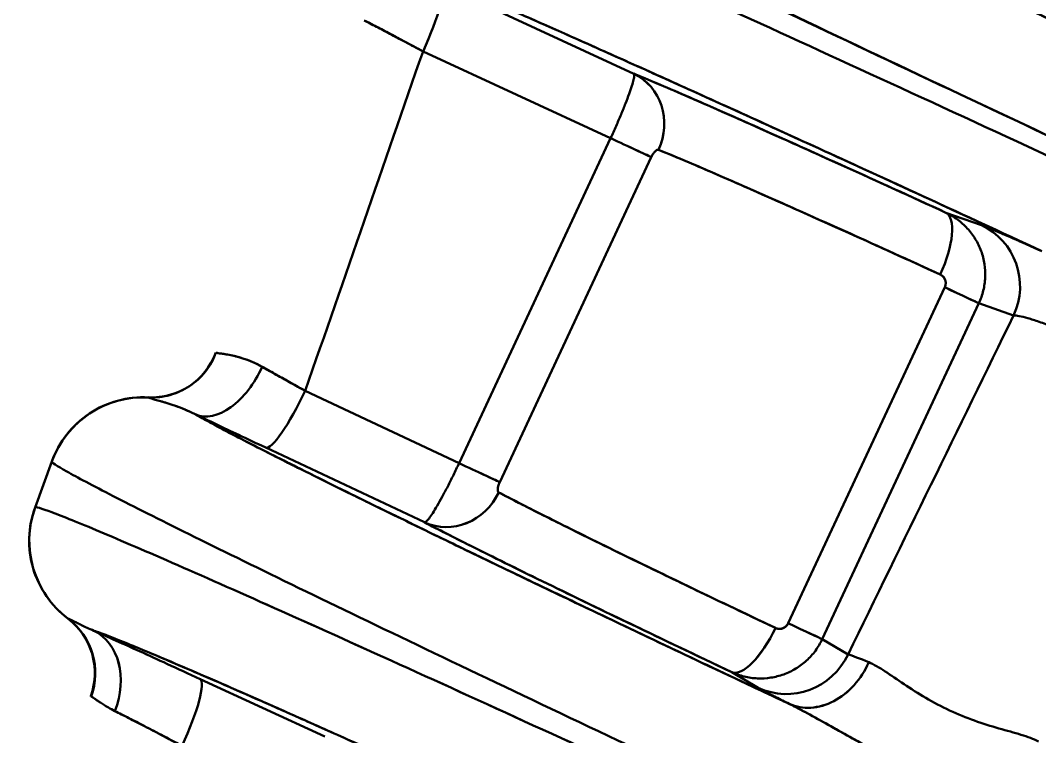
# Model space of a CAD drawing. Header units: millimetres. Extents: x -142 to 142, y -208 to 161.
# Drawn here: x -108.9 to -98.45, y -142.4 to -135.05 of the extents above; entities that cross this region are included whole.
import ezdxf

# ---------------------------------------------------------------- set-up
doc = ezdxf.new("R2010")
doc.units = ezdxf.units.MM
doc.layers.add('1', color=7, linetype='Continuous', true_color=0xffffff)

msp = doc.modelspace()

# ---------------------------------------------------------------- linework, layer by layer
at = {"layer": '1', "color": 251, "linetype": 'Continuous', "lineweight": 50}
for p, q in [((-104.59, -134.686, 1.795), (-102.615, -135.6, 2.179)), ((-104.59, -134.686, -1.795), (-102.615, -135.6, -2.179)), ((-104.776, -135.372, -1.118), (-102.852, -136.261, -1.492)), ((-104.776, -135.372, 1.118), (-102.852, -136.261, 1.492)), ((-102.852, -136.261, -1.492), (-104.406, -139.593, -1.492)), ((-104.406, -139.593, 1.492), (-102.852, -136.261, 1.492)), ((-103.989, -139.787, 1.878), (-102.436, -136.456, 1.878)), ((-102.436, -136.456, -1.878), (-103.989, -139.787, -1.878)), ((-99.414, -137.025, -5.682), (-99.049, -137.153, -7.869)), ((-99.049, -137.153, 7.869), (-99.414, -137.025, 5.682)), ((-99.426, -137.79, 5.17), (-101.032, -141.235, 5.17)), ((-101.032, -141.235, -5.17), (-99.426, -137.79, -5.17)), ((-99.076, -137.954, 5.629), (-100.682, -141.398, 5.629)), ((-100.682, -141.398, -5.629), (-99.076, -137.954, -5.629)), ((-98.72, -138.079, 7.76), (-99.076, -137.954, 5.629)), ((-99.076, -137.954, -5.629), (-98.72, -138.079, -7.76)), ((-105.983, -138.851, 1.184), (-104.406, -139.593, 1.492)), ((-105.983, -138.851, -1.184), (-104.406, -139.593, -1.492)), ((-106.389, -139.434, -1.861), (-104.76, -140.2, -2.179)), ((-106.389, -139.434, 1.861), (-104.76, -140.2, 2.179)), ((-108.582, -139.576), (-108.754, -140.047)), ((-100.682, -141.398, 5.629), (-100.418, -141.555, 7.362)), ((-100.418, -141.555, -7.362), (-100.682, -141.398, -5.629)), ((-107.061, -141.807, 1.931), (-105.784, -142.397, 2.179)), ((-107.061, -141.807, -1.931), (-105.784, -142.397, -2.179)), ((-101.339, -141.898, -7.472), (-101.611, -141.736, -5.682)), ((-101.611, -141.736, 5.682), (-101.339, -141.898, 7.472))]:
    msp.add_line(p, q, dxfattribs=at)
at = {"layer": '1', "color": 251, "linetype": 'Continuous', "lineweight": 50, "extrusion": (0.893816, -0.413449, 0.173647)}
for centre in [(-166.851, 8.445, -37.487), (-174.351, 8.449, -36.728)]:
    msp.add_arc(centre, 0.7, 269.9693, 358.9846, dxfattribs=at)
at = {"layer": '1', "color": 251, "linetype": 'Continuous', "lineweight": 50, "extrusion": (0.893816, -0.413449, -0.173647)}
for centre in [(-166.851, -8.445, -37.487), (-174.351, -8.449, -36.728)]:
    msp.add_arc(centre, 0.7, 1.0154, 90.0307, dxfattribs=at)
at = {"layer": '1', "color": 251, "linetype": 'Continuous', "lineweight": 50, "extrusion": (0.332134, -0.136903, 0.933244)}
msp.add_arc((-165.072, 41.124, -13.484), 0.6, 267.5743, 357.2154, dxfattribs=at)
at = {"layer": '1', "color": 251, "linetype": 'Continuous', "lineweight": 50, "extrusion": (-0.332132, 0.136907, 0.933244)}
msp.add_arc((165.072, -41.122, 13.484), 0.6, 87.5751, 177.2162, dxfattribs=at)
at = {"layer": '1', "color": 251, "linetype": 'Continuous', "lineweight": 50, "extrusion": (0.422627, 0.906304, 2.5651e-05)}
msp.add_arc((35.732, 2.087, -166.962), 0.6, 199.9626, 260, dxfattribs=at)
at = {"layer": '1', "color": 251, "linetype": 'Continuous', "lineweight": 50, "extrusion": (-0.422618, -0.906308, -5.3707e-15)}
msp.add_arc((-35.733, -2.083, 166.962), 0.6, 19.9626, 80, dxfattribs=at)
at = {"layer": '1', "color": 251, "linetype": 'Continuous', "lineweight": 50, "extrusion": (0.848465, -0.388724, 0.359167)}
msp.add_arc((-166.581, 17.277, -29.044), 0.6, 269.8617, 358.9284, dxfattribs=at)
at = {"layer": '1', "color": 251, "linetype": 'Continuous', "lineweight": 50, "extrusion": (-0.848463, 0.388728, 0.359167)}
msp.add_arc((166.581, -17.277, 29.043), 0.6, 89.8618, 178.9285, dxfattribs=at)
at = {"layer": '1', "color": 251, "linetype": 'Continuous', "lineweight": 50, "extrusion": (0.164619, -0.057799, -0.984662)}
msp.add_arc((-162.918, -48.726, -0.63), 0.7, 5.7409, 95.5674, dxfattribs=at)
at = {"layer": '1', "color": 251, "linetype": 'Continuous', "lineweight": 50, "extrusion": (-0.164619, 0.057799, -0.984662)}
msp.add_arc((162.918, 48.726, 0.63), 0.7, 185.7409, 275.5674, dxfattribs=at)
at = {"layer": '1', "color": 251, "linetype": 'Continuous', "lineweight": 50, "extrusion": (-0.422618, -0.906308, -1.66395e-14)}
msp.add_arc((-32.083, 5.733, 166.9), 0.6, 289.9626, 350, dxfattribs=at)
at = {"layer": '1', "color": 251, "linetype": 'Continuous', "lineweight": 50, "extrusion": (0.422601, 0.906316, 6.83168e-06)}
msp.add_arc((32.086, -5.732, -166.899), 0.6, 109.9626, 170, dxfattribs=at)
at = {"layer": '1', "color": 251, "linetype": 'Continuous', "lineweight": 50, "extrusion": (0.00965, -0.017258, 0.999804)}
msp.add_arc((-161.336, -68.133, 1.376), 0.7, 237.8865, 310.7816, dxfattribs=at)
at = {"layer": '1', "color": 251, "linetype": 'Continuous', "lineweight": 50, "extrusion": (0.009651, -0.017258, -0.999804)}
msp.add_arc((-161.338, 68.127, 1.376), 0.7, 49.2206, 122.1157, dxfattribs=at)
at = {"layer": '1', "color": 251, "linetype": 'Continuous', "lineweight": 50, "extrusion": (0.729753, -0.351583, 0.586388)}
msp.add_arc((-171.097, 22.431, -28.363), 0.7, 181.2345, 272.9302, dxfattribs=at)
at = {"layer": '1', "color": 251, "linetype": 'Continuous', "lineweight": 50, "extrusion": (0.729753, -0.351583, -0.586387)}
msp.add_arc((-171.097, -22.431, -28.363), 0.7, 87.0699, 178.7656, dxfattribs=at)
at = {"layer": '1', "color": 251, "linetype": 'Continuous', "lineweight": 50, "extrusion": (0.891254, -0.418943, 0.173647)}
msp.add_arc((-170.747, 8.265, -36.082), 0.7, 181.0154, 270.0306, dxfattribs=at)
at = {"layer": '1', "color": 251, "linetype": 'Continuous', "lineweight": 50, "extrusion": (0.891254, -0.418943, -0.173647)}
msp.add_arc((-170.747, -8.265, -36.082), 0.7, 89.9694, 178.9846, dxfattribs=at)
at = {"layer": '1', "color": 251, "linetype": 'Continuous', "lineweight": 50, "extrusion": (-0.005992, -0.016463, -0.999847)}
msp.add_arc((-53.296, 168.27, 2.948), 1, 180, 252.9083, dxfattribs=at)
at = {"layer": '1', "color": 251, "linetype": 'Continuous', "lineweight": 50, "extrusion": (0.005992, 0.016463, -0.999847)}
msp.add_arc((53.296, -168.27, -2.948), 1, 360, 72.9083, dxfattribs=at)
at = {"layer": '1', "color": 251, "linetype": 'Continuous', "lineweight": 50, "extrusion": (0.422618, 0.906308, -5.3707e-15)}
msp.add_arc((35.733, 2.083, -170.638), 0.6, 199.9626, 260, dxfattribs=at)
at = {"layer": '1', "color": 251, "linetype": 'Continuous', "lineweight": 50, "extrusion": (-0.42261, -0.906312, -2.5651e-05)}
msp.add_arc((-35.735, -2.078, 170.638), 0.6, 19.9626, 80, dxfattribs=at)
at = {"layer": '1', "color": 251, "linetype": 'Continuous', "lineweight": 50, "extrusion": (-0.318367, 0.166425, -0.933244)}
msp.add_arc((172.181, 26.84, 7.986), 0.6, 267.5751, 357.2162, dxfattribs=at)
at = {"layer": '1', "color": 251, "linetype": 'Continuous', "lineweight": 50, "extrusion": (0.318365, -0.16643, -0.933244)}
msp.add_arc((-172.181, -26.838, -7.985), 0.6, 87.5743, 177.2154, dxfattribs=at)
at = {"layer": '1', "color": 251, "linetype": 'Continuous', "lineweight": 50, "extrusion": (0.005992, 0.016463, 0.999847)}
msp.add_arc((53.296, 168.771, -2.957), 1, 360, 72.908, dxfattribs=at)
at = {"layer": '1', "color": 251, "linetype": 'Continuous', "lineweight": 50, "extrusion": (-0.005992, -0.016463, 0.999847)}
msp.add_arc((-53.296, -168.771, 2.957), 1, 180, 252.908, dxfattribs=at)
at = {"layer": '1', "color": 251, "linetype": 'Continuous', "lineweight": 50, "extrusion": (0.01805, 0.007346, -0.99981)}
msp.add_arc((-90.265, -154.211, -2.977), 0.7, 59.243, 132.1385, dxfattribs=at)
at = {"layer": '1', "color": 251, "linetype": 'Continuous', "lineweight": 50, "extrusion": (0.01805, 0.007345, 0.99981)}
msp.add_arc((-90.266, 154.21, -2.977), 0.7, 227.8622, 300.7576, dxfattribs=at)
at = {"layer": '1', "color": 251, "linetype": 'Continuous', "lineweight": 50, "extrusion": (-0.843164, 0.400091, -0.359167)}
msp.add_arc((171.012, 16.463, 26.927), 0.6, 269.8618, 358.9285, dxfattribs=at)
at = {"layer": '1', "color": 251, "linetype": 'Continuous', "lineweight": 50, "extrusion": (0.843162, -0.400095, -0.359167)}
msp.add_arc((-171.012, -16.462, -26.926), 0.6, 89.8617, 178.9284, dxfattribs=at)
at = {"layer": '1', "color": 251, "linetype": 'Continuous', "lineweight": 50, "extrusion": (-0.422635, -0.9063, -6.83168e-06)}
msp.add_arc((-32.079, 5.735, 170.701), 0.6, 289.9626, 350, dxfattribs=at)
at = {"layer": '1', "color": 251, "linetype": 'Continuous', "lineweight": 50, "extrusion": (0.422618, 0.906308, -1.66395e-14)}
msp.add_arc((32.083, -5.733, -170.7), 0.6, 109.9626, 170, dxfattribs=at)
at = {"layer": '1', "color": 251, "linetype": 'Continuous', "lineweight": 50, "extrusion": (0.576567, -0.253901, -0.776598)}
msp.add_arc((-173.614, -33.431, -25.523), 0.7, 1.5874, 87.3066, dxfattribs=at)
at = {"layer": '1', "color": 251, "linetype": 'Continuous', "lineweight": 50, "extrusion": (0.576568, -0.253901, 0.776597)}
msp.add_arc((-173.614, 33.431, -25.523), 0.7, 272.6934, 358.4126, dxfattribs=at)
at = {"layer": '1', "color": 251, "linetype": 'Continuous', "lineweight": 50, "extrusion": (-0.150092, 0.088953, 0.984662)}
msp.add_arc((173.04, -15.979, -4.769), 0.7, 5.7409, 95.5673, dxfattribs=at)
at = {"layer": '1', "color": 251, "linetype": 'Continuous', "lineweight": 50, "extrusion": (0.150092, -0.088953, 0.984662)}
msp.add_arc((-173.04, 15.979, 4.769), 0.7, 185.7409, 275.5673, dxfattribs=at)
at = {"layer": '1', "color": 251, "linetype": 'Continuous', "lineweight": 50, "extrusion": (-0.539805, 0.26709, 0.798295)}
msp.add_arc((171.428, -27.002, 9.969), 0.7, 1.6605, 93.6542, dxfattribs=at)
at = {"layer": '1', "color": 251, "linetype": 'Continuous', "lineweight": 50, "extrusion": (0.539816, -0.267104, 0.798282)}
msp.add_arc((-171.429, 27, -9.968), 0.7, 181.6606, 273.6548, dxfattribs=at)
at = {"layer": '1', "color": 251, "linetype": 'Continuous', "lineweight": 50, "extrusion": (-0.422554, -0.90617, 0.017452)}
for points in [[(-104.553, -132.007, -1.437), (-104.518, -132.028, -1.689), (-104.43, -132.079, -2.185), (-104.244, -132.18, -2.909), (-104.005, -132.305, -3.611), (-103.713, -132.454, -4.291), (-103.371, -132.626, -4.94), (-102.985, -132.817, -5.549), (-102.555, -133.029, -6.122), (-102.066, -133.267, -6.672), (-101.49, -133.547, -7.217), (-100.791, -133.883, -7.756), (-99.944, -134.288, -8.266), (-98.932, -134.768, -8.702), (-98.178, -135.124, -8.901), (-97.777, -135.312, -8.972)], [(-105.589, -134.232, 1.16), (-105.557, -134.242, 1.426), (-105.472, -134.272, 1.949), (-105.284, -134.345, 2.713), (-105.039, -134.445, 3.45), (-104.737, -134.572, 4.163), (-104.379, -134.726, 4.846), (-103.973, -134.903, 5.488), (-103.521, -135.102, 6.087), (-103.006, -135.331, 6.661), (-102.396, -135.604, 7.228), (-101.652, -135.941, 7.789), (-100.745, -136.354, 8.316), (-99.658, -136.852, 8.754), (-98.856, -137.222, 8.939), (-98.432, -137.419, 8.998)], [(-107.106, -139.094, -1.526), (-107.067, -139.117, -1.772), (-106.969, -139.172, -2.256), (-106.769, -139.278, -2.953), (-106.517, -139.409, -3.624), (-106.211, -139.564, -4.271), (-105.858, -139.74, -4.882), (-105.462, -139.936, -5.452), (-105.014, -140.155, -5.993), (-104.49, -140.41, -6.523), (-103.852, -140.717, -7.05), (-103.07, -141.092, -7.558), (-102.122, -141.542, -8.003), (-101.405, -141.881, -8.215), (-101.021, -142.061, -8.292)], [(-108.15, -141.312, 1.228), (-108.113, -141.324, 1.492), (-108.019, -141.358, 2.01), (-107.816, -141.439, 2.753), (-107.556, -141.546, 3.464), (-107.238, -141.681, 4.149), (-106.865, -141.843, 4.799), (-106.444, -142.027, 5.404), (-105.97, -142.238, 5.973), (-105.412, -142.487, 6.529), (-104.728, -142.795, 7.082), (-103.881, -143.18, 7.611), (-102.852, -143.651, 8.062), (-102.079, -144.008, 8.26), (-101.666, -144.199, 8.326)]]:
    msp.add_open_spline(points, degree=3, dxfattribs=at)
at = {"layer": '1', "color": 251, "linetype": 'Continuous', "lineweight": 50, "extrusion": (-0.422554, -0.90617, -0.017452)}
for points in [[(-97.777, -135.312, 8.972), (-98.164, -135.13, 8.904), (-98.886, -134.79, 8.715), (-99.83, -134.342, 8.319), (-100.627, -133.962, 7.862), (-101.298, -133.64, 7.375), (-101.872, -133.362, 6.866), (-102.381, -133.114, 6.329), (-102.843, -132.888, 5.751), (-103.262, -132.68, 5.124), (-103.631, -132.495, 4.458), (-103.947, -132.334, 3.76), (-104.206, -132.2, 3.037), (-104.41, -132.09, 2.283), (-104.513, -132.031, 1.727), (-104.553, -132.007, 1.437)], [(-98.432, -137.419, -8.998), (-98.843, -137.228, -8.941), (-99.614, -136.872, -8.764), (-100.627, -136.407, -8.368), (-101.479, -136.019, -7.897), (-102.192, -135.696, -7.392), (-102.799, -135.424, -6.864), (-103.333, -135.185, -6.308), (-103.819, -134.97, -5.705), (-104.259, -134.778, -5.05), (-104.644, -134.612, -4.356), (-104.972, -134.473, -3.626), (-105.238, -134.363, -2.87), (-105.448, -134.281, -2.073), (-105.551, -134.244, -1.474), (-105.589, -134.232, -1.16)], [(-101.021, -142.061, 8.292), (-101.36, -141.902, 8.224), (-101.992, -141.604, 8.044), (-102.821, -141.21, 7.684), (-103.524, -140.875, 7.273), (-104.121, -140.588, 6.836), (-104.637, -140.339, 6.38), (-105.095, -140.115, 5.9), (-105.513, -139.911, 5.383), (-105.892, -139.723, 4.827), (-106.229, -139.555, 4.235), (-106.52, -139.407, 3.614), (-106.764, -139.281, 2.967), (-106.962, -139.176, 2.287), (-107.064, -139.118, 1.786), (-107.106, -139.094, 1.526)], [(-101.666, -144.199, -8.326), (-102.032, -144.03, -8.268), (-102.717, -143.714, -8.099), (-103.617, -143.301, -7.736), (-104.378, -142.954, -7.311), (-105.02, -142.664, -6.855), (-105.569, -142.417, -6.379), (-106.054, -142.2, -5.877), (-106.495, -142.005, -5.335), (-106.896, -141.829, -4.748), (-107.25, -141.676, -4.125), (-107.553, -141.548, -3.471), (-107.804, -141.444, -2.788), (-108.007, -141.363, -2.06), (-108.11, -141.325, -1.514), (-108.15, -141.312, -1.228)]]:
    msp.add_open_spline(points, degree=3, dxfattribs=at)
at = {"layer": '1', "color": 251, "linetype": 'Continuous', "lineweight": 50}
for points, knots in [([(-106.007, -132.501), (-106.011, -132.511, -0.659), (-105.9, -132.585, -1.977), (-105.219, -132.946, -4.511), (-103.545, -133.776, -7.303), (-100.52, -135.224, -9.541), (-96.942, -136.908, -10.327), (-93.353, -138.567, -9.541), (-90.3, -139.953, -7.303), (-88.587, -140.701, -4.511), (-87.874, -140.991, -1.977), (-87.745, -141.028, -0.659), (-87.74, -141.019, 0)], [0, 0, 0, 0, 0.0625, 0.125, 0.25, 0.375, 0.5, 0.625, 0.75, 0.875, 0.9375, 1, 1, 1, 1]), ([(-87.74, -141.019, 0), (-87.745, -141.028, 0.659), (-87.874, -140.991, 1.977), (-88.587, -140.702, 4.511), (-90.3, -139.953, 7.303), (-93.353, -138.567, 9.541), (-96.942, -136.908, 10.327), (-100.521, -135.225, 9.541), (-103.545, -133.776, 7.303), (-105.219, -132.946, 4.511), (-105.9, -132.585, 1.977), (-106.011, -132.511, 0.659), (-106.007, -132.501)], [0, 0, 0, 0, 0.0625, 0.125, 0.25, 0.375, 0.5, 0.625, 0.75, 0.875, 0.9375, 1, 1, 1, 1]), ([(-87.991, -141.454, 0), (-87.985, -141.445, -0.657), (-88.093, -141.372, -1.972), (-88.767, -141.014, -4.502), (-90.433, -140.188, -7.289), (-93.447, -138.745, -9.525), (-97.016, -137.066, -10.311), (-100.596, -135.411, -9.525), (-103.64, -134.029, -7.289), (-105.343, -133.285, -4.502), (-106.05, -132.998, -1.972), (-106.175, -132.963, -0.657), (-106.179, -132.972)], [0, 0, 0, 0, 0.0625, 0.125, 0.25, 0.375, 0.5, 0.625, 0.75, 0.875, 0.9375, 1, 1, 1, 1]), ([(-106.179, -132.972), (-106.175, -132.963, 0.657), (-106.05, -132.998, 1.972), (-105.343, -133.285, 4.502), (-103.64, -134.029, 7.289), (-100.596, -135.411, 9.525), (-97.016, -137.066, 10.311), (-93.447, -138.744, 9.525), (-90.433, -140.188, 7.289), (-88.767, -141.014, 4.502), (-88.093, -141.372, 1.972), (-87.985, -141.445, 0.657), (-87.991, -141.454, 0)], [0, 0, 0, 0, 0.0625, 0.125, 0.25, 0.375, 0.5, 0.625, 0.75, 0.875, 0.9375, 1, 1, 1, 1]), ([(-105.38, -135.053, 0.725), (-105.342, -135.073, 0.777), (-105.258, -135.116, 0.87), (-105.116, -135.19, 0.983), (-104.956, -135.275, 1.069), (-104.839, -135.338, 1.105), (-104.776, -135.372, 1.118)], [0, 0, 0, 0, 0.254301, 0.490062, 0.730912, 1, 1, 1, 1]), ([(-106.899, -138.459, 0.018), (-106.899, -138.46, 0.064), (-106.892, -138.463, 0.157), (-106.866, -138.467, 0.294), (-106.823, -138.473, 0.427), (-106.747, -138.486, 0.597), (-106.618, -138.515, 0.79), (-106.491, -138.568, 0.917), (-106.425, -138.605, 0.972)], [0, 0, 0, 0, 0.125, 0.25, 0.375, 0.5, 0.75, 1, 1, 1, 1]), ([(-106.899, -138.459, -0.018), (-106.898, -138.462, -0.117), (-106.872, -138.466, -0.303), (-106.771, -138.48, -0.558), (-106.623, -138.514, -0.785), (-106.496, -138.565, -0.913), (-106.425, -138.605, -0.972)], [0, 0, 0, 0, 0.272244, 0.510419, 0.742325, 1, 1, 1, 1]), ([(-106.425, -138.605, -0.972), (-106.385, -138.628, -1.005), (-106.297, -138.677, -1.067), (-106.149, -138.76, -1.141), (-106.041, -138.82, -1.173), (-105.983, -138.851, -1.184)], [0, 0, 0, 0, 0.311892, 0.637326, 1, 1, 1, 1]), ([(-107.592, -138.919, -0.017), (-107.592, -138.921, -0.152), (-107.57, -138.929, -0.423), (-107.446, -138.963, -0.951), (-107.262, -139.018, -1.317), (-107.106, -139.094, -1.526)], [0, 0, 0, 0, 0.25, 0.5, 1, 1, 1, 1]), ([(-107.592, -138.919, 0.017), (-107.592, -138.921, 0.152), (-107.57, -138.929, 0.423), (-107.492, -138.95, 0.753), (-107.4, -138.977, 1.007), (-107.316, -139.005, 1.19), (-107.218, -139.042, 1.364), (-107.144, -139.075, 1.473), (-107.106, -139.094, 1.526)], [0, 0, 0, 0, 0.25, 0.5, 0.625, 0.75, 0.875, 1, 1, 1, 1]), ([(-108.582, -139.576), (-108.586, -139.585, -0.616), (-108.482, -139.654, -1.848), (-107.845, -139.991, -4.218), (-106.28, -140.767, -6.827), (-103.452, -142.121, -8.92), (-100.107, -143.694, -9.655), (-96.752, -145.245, -8.92), (-93.897, -146.541, -6.827), (-92.296, -147.242, -4.218), (-91.629, -147.513, -1.848), (-91.509, -147.548, -0.616), (-91.504, -147.539, 0)], [0, 0, 0, 0, 0.0625, 0.125, 0.25, 0.375, 0.5, 0.625, 0.75, 0.875, 0.9375, 1, 1, 1, 1]), ([(-91.504, -147.539, 0), (-91.509, -147.548, 0.616), (-91.629, -147.513, 1.848), (-92.296, -147.242, 4.218), (-93.897, -146.541, 6.827), (-96.752, -145.245, 8.92), (-100.107, -143.694, 9.655), (-103.452, -142.121, 8.92), (-106.28, -140.767, 6.827), (-107.845, -139.991, 4.218), (-108.482, -139.654, 1.848), (-108.586, -139.585, 0.616), (-108.582, -139.576)], [0, 0, 0, 0, 0.0625, 0.125, 0.25, 0.375, 0.5, 0.625, 0.75, 0.875, 0.9375, 1, 1, 1, 1]), ([(-91.755, -147.974, 0), (-91.75, -147.965, -0.614), (-91.851, -147.897, -1.843), (-92.481, -147.563, -4.207), (-94.038, -146.792, -6.813), (-96.855, -145.443, -8.902), (-100.191, -143.874, -9.636), (-103.536, -142.327, -8.902), (-106.381, -141.036, -6.813), (-107.973, -140.339, -4.207), (-108.634, -140.072, -1.843), (-108.751, -140.038, -0.614), (-108.754, -140.047)], [0, 0, 0, 0, 0.0625, 0.125, 0.25, 0.375, 0.5, 0.625, 0.75, 0.875, 0.9375, 1, 1, 1, 1]), ([(-108.754, -140.047), (-108.751, -140.038, 0.614), (-108.634, -140.072, 1.843), (-107.973, -140.339, 4.207), (-106.381, -141.036, 6.813), (-103.537, -142.327, 8.902), (-100.191, -143.874, 9.636), (-96.855, -145.442, 8.902), (-94.038, -146.791, 6.813), (-92.481, -147.564, 4.207), (-91.851, -147.897, 1.843), (-91.75, -147.965, 0.614), (-91.755, -147.974, 0)], [0, 0, 0, 0, 0.0625, 0.125, 0.25, 0.375, 0.5, 0.625, 0.75, 0.875, 0.9375, 1, 1, 1, 1]), ([(-98.269, -143.345, -8.292), (-98.276, -143.342, -8.298), (-98.29, -143.336, -8.311), (-98.318, -143.323, -8.335), (-98.371, -143.301, -8.376), (-98.483, -143.255, -8.457), (-98.738, -143.158, -8.602), (-99.13, -143.012, -8.741), (-99.59, -142.816, -8.801), (-100.092, -142.573, -8.772), (-100.505, -142.342, -8.641), (-100.831, -142.158, -8.45), (-100.961, -142.092, -8.342), (-101.021, -142.061, -8.292)], [0, 0, 0, 0, 0.009035, 0.018114, 0.036416, 0.073749, 0.152463, 0.320336, 0.47686, 0.613395, 0.833794, 0.922583, 1, 1, 1, 1]), ([(-101.021, -142.061, 8.292), (-101.014, -142.065, 8.298), (-101, -142.071, 8.311), (-100.972, -142.085, 8.335), (-100.922, -142.111, 8.376), (-100.815, -142.168, 8.457), (-100.576, -142.301, 8.602), (-100.212, -142.507, 8.741), (-99.767, -142.734, 8.801), (-99.257, -142.962, 8.772), (-98.815, -143.13, 8.641), (-98.464, -143.261, 8.45), (-98.331, -143.318, 8.342), (-98.269, -143.345, 8.292)], [0, 0, 0, 0, 0.009035, 0.018114, 0.036416, 0.073749, 0.152463, 0.320336, 0.47686, 0.613395, 0.833794, 0.922583, 1, 1, 1, 1]), ([(-107.936, -142.135, 0.8), (-107.892, -142.157, 0.86), (-107.798, -142.204, 0.967), (-107.636, -142.287, 1.097), (-107.453, -142.383, 1.197), (-107.318, -142.454, 1.239), (-107.246, -142.492, 1.254)], [0, 0, 0, 0, 0.252961, 0.488276, 0.729749, 1, 1, 1, 1])]:
    msp.add_open_spline(points, degree=3, knots=knots, dxfattribs=at)
for points in [[(-105.38, -135.053, -0.725), (-105.315, -135.087, -0.812), (-105.149, -135.172, -0.981), (-104.909, -135.299, -1.091), (-104.776, -135.372, -1.118)], [(-105.983, -138.851, 1.184), (-105.581, -137.691, 1.162), (-105.178, -136.532, 1.14), (-104.776, -135.372, 1.118)], [(-102.852, -136.261, 1.492), (-102.833, -136.22, 1.492), (-102.796, -136.137, 1.501), (-102.744, -136.017, 1.54), (-102.699, -135.905, 1.604), (-102.661, -135.805, 1.689), (-102.633, -135.722, 1.794), (-102.615, -135.658, 1.914), (-102.608, -135.615, 2.043), (-102.611, -135.602, 2.134), (-102.615, -135.6, 2.179)], [(-102.615, -135.6, -2.179), (-102.611, -135.602, -2.134), (-102.608, -135.615, -2.043), (-102.615, -135.658, -1.914), (-102.633, -135.722, -1.794), (-102.661, -135.805, -1.689), (-102.699, -135.905, -1.604), (-102.744, -136.017, -1.54), (-102.796, -136.137, -1.501), (-102.833, -136.22, -1.492), (-102.852, -136.261, -1.492)], [(-99.414, -137.025, -5.682), (-99.776, -136.859, -5.529), (-100.456, -136.549, -5.147), (-101.358, -136.144, -4.356), (-102.115, -135.81, -3.34), (-102.471, -135.659, -2.583), (-102.615, -135.6, -2.179)], [(-102.615, -135.6, 2.179), (-102.473, -135.658, 2.576), (-102.122, -135.807, 3.322), (-101.401, -136.125, 4.308), (-100.473, -136.541, 5.139), (-99.783, -136.856, 5.526), (-99.414, -137.025, 5.682)], [(-102.436, -136.456, 1.878), (-102.431, -136.446, 1.878), (-102.422, -136.429, 1.881), (-102.406, -136.406, 1.894), (-102.389, -136.389, 1.915), (-102.374, -136.379, 1.942), (-102.365, -136.379, 1.963), (-102.361, -136.38, 1.974)], [(-102.361, -136.38, -1.974), (-102.363, -136.379, -1.967), (-102.369, -136.379, -1.953), (-102.377, -136.381, -1.936), (-102.385, -136.386, -1.922), (-102.393, -136.393, -1.91), (-102.401, -136.401, -1.9), (-102.407, -136.409, -1.893), (-102.413, -136.417, -1.888), (-102.419, -136.425, -1.884), (-102.425, -136.434, -1.88), (-102.43, -136.444, -1.878), (-102.434, -136.452, -1.878), (-102.436, -136.456, -1.878)], [(-99.076, -137.954, -5.629), (-99.057, -137.912, -5.629), (-99.027, -137.825, -5.628), (-99.007, -137.688, -5.63), (-99.015, -137.551, -5.634), (-99.049, -137.417, -5.641), (-99.109, -137.293, -5.649), (-99.192, -137.183, -5.659), (-99.294, -137.091, -5.67), (-99.373, -137.044, -5.678), (-99.414, -137.025, -5.682)], [(-99.414, -137.025, 5.682), (-99.373, -137.044, 5.678), (-99.294, -137.091, 5.67), (-99.192, -137.183, 5.659), (-99.109, -137.293, 5.649), (-99.049, -137.417, 5.641), (-99.015, -137.551, 5.634), (-99.007, -137.688, 5.63), (-99.027, -137.825, 5.628), (-99.057, -137.912, 5.629), (-99.076, -137.954, 5.629)], [(-99.049, -137.153, -7.869), (-99.024, -137.162, -8.019), (-98.944, -137.193, -8.302), (-98.725, -137.288, -8.7), (-98.537, -137.371, -8.906), (-98.432, -137.419, -8.998)], [(-98.432, -137.419, 8.998), (-98.516, -137.381, 8.925), (-98.665, -137.315, 8.766), (-98.832, -137.241, 8.514), (-98.964, -137.186, 8.229), (-99.028, -137.16, 7.996), (-99.049, -137.153, 7.869)], [(-99.473, -137.659, 5.133), (-99.466, -137.662, 5.136), (-99.454, -137.67, 5.141), (-99.441, -137.682, 5.148), (-99.431, -137.695, 5.153), (-99.424, -137.709, 5.158), (-99.419, -137.722, 5.161), (-99.417, -137.734, 5.164), (-99.416, -137.745, 5.166), (-99.417, -137.756, 5.167), (-99.418, -137.767, 5.169), (-99.421, -137.778, 5.169), (-99.424, -137.786, 5.17), (-99.426, -137.79, 5.17)], [(-99.426, -137.79, -5.17), (-99.424, -137.787, -5.17), (-99.422, -137.781, -5.169), (-99.419, -137.77, -5.169), (-99.417, -137.758, -5.168), (-99.416, -137.745, -5.166), (-99.417, -137.731, -5.163), (-99.421, -137.718, -5.16), (-99.425, -137.706, -5.157), (-99.431, -137.696, -5.153), (-99.437, -137.687, -5.15), (-99.444, -137.679, -5.146), (-99.453, -137.671, -5.142), (-99.462, -137.665, -5.138), (-99.469, -137.661, -5.135), (-99.473, -137.659, -5.133)], [(-100.418, -141.555, 7.362), (-99.852, -140.396, 7.495), (-99.286, -139.237, 7.627), (-98.72, -138.079, 7.76)], [(-100.418, -141.555, -7.362), (-99.852, -140.396, -7.495), (-99.286, -139.237, -7.627), (-98.72, -138.079, -7.76)], [(-98.72, -138.079, -7.76), (-98.706, -138.078, -7.828), (-98.668, -138.082, -7.963), (-98.579, -138.104, -8.152), (-98.462, -138.142, -8.322), (-98.367, -138.176, -8.419), (-98.315, -138.196, -8.462)], [(-98.315, -138.196, 8.462), (-98.367, -138.176, 8.419), (-98.462, -138.142, 8.322), (-98.579, -138.104, 8.152), (-98.668, -138.082, 7.963), (-98.706, -138.078, 7.828), (-98.72, -138.079, 7.76)], [(-107.592, -138.919, 0), (-107.518, -138.922, 0), (-107.369, -138.906, 0), (-107.163, -138.813, 0), (-106.998, -138.66, 0), (-106.924, -138.529, 0), (-106.899, -138.459, 0)], [(-106.899, -138.459, 0), (-106.899, -138.459, 0.003), (-106.899, -138.459, 0.009), (-106.899, -138.459, 0.015), (-106.899, -138.459, 0.018)], [(-106.899, -138.459, 0), (-106.899, -138.459, -0.003), (-106.899, -138.459, -0.009), (-106.899, -138.459, -0.015), (-106.899, -138.459, -0.018)], [(-106.425, -138.605, 0.972), (-106.38, -138.631, 1.009), (-106.265, -138.696, 1.092), (-106.088, -138.794, 1.163), (-105.983, -138.851, 1.184)], [(-107.592, -138.919, 0), (-107.698, -138.913, 0), (-107.911, -138.937, 0), (-108.205, -139.069, 0), (-108.441, -139.289, 0), (-108.546, -139.476, 0), (-108.582, -139.576)], [(-107.592, -138.919, 0), (-107.592, -138.919, 0.003), (-107.592, -138.919, 0.008), (-107.592, -138.919, 0.014), (-107.592, -138.919, 0.017)], [(-107.592, -138.919, 0), (-107.592, -138.919, -0.003), (-107.592, -138.919, -0.008), (-107.592, -138.919, -0.014), (-107.592, -138.919, -0.017)], [(-107.106, -139.094, -1.526), (-107.041, -139.125, -1.578), (-106.902, -139.192, -1.674), (-106.672, -139.301, -1.787), (-106.488, -139.388, -1.842), (-106.389, -139.434, -1.861)], [(-107.106, -139.094, 1.526), (-107.041, -139.125, 1.578), (-106.903, -139.191, 1.673), (-106.672, -139.301, 1.787), (-106.488, -139.388, 1.842), (-106.389, -139.434, 1.861)], [(-104.76, -140.2, 2.179), (-104.756, -140.201, 2.134), (-104.744, -140.195, 2.043), (-104.716, -140.163, 1.914), (-104.678, -140.108, 1.794), (-104.632, -140.033, 1.689), (-104.58, -139.94, 1.604), (-104.523, -139.833, 1.54), (-104.464, -139.716, 1.501), (-104.425, -139.634, 1.492), (-104.406, -139.593, 1.492)], [(-104.406, -139.593, -1.492), (-104.425, -139.634, -1.492), (-104.464, -139.716, -1.501), (-104.523, -139.833, -1.54), (-104.58, -139.94, -1.604), (-104.632, -140.033, -1.689), (-104.678, -140.108, -1.794), (-104.716, -140.163, -1.914), (-104.744, -140.195, -2.043), (-104.756, -140.201, -2.134), (-104.76, -140.2, -2.179)], [(-103.999, -139.893, 1.974), (-104.001, -139.892, 1.967), (-104.005, -139.888, 1.953), (-104.009, -139.88, 1.936), (-104.01, -139.87, 1.922), (-104.01, -139.86, 1.91), (-104.009, -139.849, 1.9), (-104.007, -139.839, 1.893), (-104.005, -139.829, 1.888), (-104.002, -139.819, 1.884), (-103.998, -139.809, 1.88), (-103.994, -139.799, 1.878), (-103.991, -139.791, 1.878), (-103.989, -139.787, 1.878)], [(-103.989, -139.787, -1.878), (-103.994, -139.797, -1.878), (-104.001, -139.815, -1.881), (-104.008, -139.842, -1.894), (-104.011, -139.866, -1.915), (-104.008, -139.884, -1.942), (-104.003, -139.891, -1.963), (-103.999, -139.893, -1.974)], [(-108.418, -141.187, 0), (-108.502, -141.123, 0), (-108.65, -140.967, 0), (-108.79, -140.677, 0), (-108.83, -140.358, 0), (-108.79, -140.147, 0), (-108.754, -140.047)], [(-104.76, -140.2, -2.179), (-104.626, -140.27, -2.573), (-104.288, -140.442, -3.314), (-103.593, -140.785, -4.291), (-102.672, -141.231, -5.133), (-101.982, -141.56, -5.524), (-101.611, -141.736, -5.682)], [(-101.611, -141.736, 5.682), (-101.97, -141.566, 5.53), (-102.642, -141.245, 5.148), (-103.518, -140.822, 4.374), (-104.269, -140.452, 3.356), (-104.619, -140.274, 2.591), (-104.76, -140.2, 2.179)], [(-108.418, -141.187, 0), (-108.418, -141.187, -0.003), (-108.417, -141.187, -0.008), (-108.417, -141.186, -0.014), (-108.417, -141.186, -0.017)], [(-108.418, -141.187, 0), (-108.418, -141.187, 0.003), (-108.417, -141.187, 0.008), (-108.417, -141.186, 0.014), (-108.417, -141.186, 0.017)], [(-108.418, -141.187, 0), (-108.358, -141.231, 0), (-108.255, -141.34, 0), (-108.157, -141.543, 0), (-108.129, -141.767, 0), (-108.157, -141.915, 0), (-108.182, -141.984, 0)], [(-108.417, -141.186, 0.017), (-108.417, -141.186, 0.058), (-108.414, -141.186, 0.138), (-108.407, -141.189, 0.25), (-108.395, -141.194, 0.364), (-108.378, -141.203, 0.488), (-108.353, -141.215, 0.621), (-108.32, -141.232, 0.762), (-108.278, -141.254, 0.91), (-108.223, -141.28, 1.065), (-108.176, -141.301, 1.173), (-108.15, -141.312, 1.228)], [(-108.417, -141.186, -0.017), (-108.417, -141.186, -0.057), (-108.414, -141.186, -0.137), (-108.407, -141.189, -0.249), (-108.395, -141.194, -0.362), (-108.378, -141.203, -0.486), (-108.353, -141.215, -0.619), (-108.321, -141.232, -0.76), (-108.278, -141.253, -0.909), (-108.223, -141.28, -1.064), (-108.176, -141.301, -1.173), (-108.15, -141.312, -1.228)], [(-101.032, -141.235, 5.17), (-101.034, -141.238, 5.17), (-101.037, -141.244, 5.169), (-101.043, -141.253, 5.169), (-101.051, -141.263, 5.168), (-101.061, -141.272, 5.166), (-101.072, -141.279, 5.163), (-101.084, -141.286, 5.16), (-101.096, -141.29, 5.157), (-101.108, -141.292, 5.153), (-101.119, -141.293, 5.15), (-101.13, -141.292, 5.146), (-101.14, -141.291, 5.142), (-101.151, -141.288, 5.138), (-101.159, -141.285, 5.135), (-101.162, -141.283, 5.133)], [(-101.162, -141.283, -5.133), (-101.156, -141.286, -5.136), (-101.143, -141.291, -5.141), (-101.125, -141.293, -5.148), (-101.108, -141.292, -5.153), (-101.093, -141.289, -5.158), (-101.08, -141.284, -5.161), (-101.07, -141.278, -5.164), (-101.06, -141.271, -5.166), (-101.052, -141.264, -5.167), (-101.045, -141.256, -5.169), (-101.038, -141.246, -5.169), (-101.034, -141.239, -5.17), (-101.032, -141.235, -5.17)], [(-108.15, -141.312, 1.228), (-108.078, -141.344, 1.325), (-107.923, -141.413, 1.496), (-107.68, -141.522, 1.686), (-107.406, -141.648, 1.836), (-107.182, -141.751, 1.907), (-107.061, -141.807, 1.931)], [(-108.15, -141.312, -1.228), (-108.078, -141.344, -1.325), (-107.924, -141.412, -1.495), (-107.681, -141.522, -1.685), (-107.406, -141.648, -1.836), (-107.182, -141.751, -1.907), (-107.061, -141.807, -1.931)], [(-101.611, -141.736, -5.682), (-101.57, -141.755, -5.678), (-101.483, -141.785, -5.67), (-101.347, -141.805, -5.659), (-101.21, -141.797, -5.649), (-101.076, -141.763, -5.641), (-100.952, -141.704, -5.634), (-100.841, -141.621, -5.63), (-100.749, -141.519, -5.628), (-100.702, -141.439, -5.629), (-100.682, -141.398, -5.629)], [(-100.682, -141.398, 5.629), (-100.702, -141.439, 5.629), (-100.749, -141.519, 5.628), (-100.841, -141.621, 5.63), (-100.952, -141.704, 5.634), (-101.076, -141.763, 5.641), (-101.21, -141.797, 5.649), (-101.347, -141.805, 5.659), (-101.483, -141.785, 5.67), (-101.57, -141.755, 5.678), (-101.611, -141.736, 5.682)], [(-100.206, -141.634, -7.884), (-100.293, -141.598, -7.759), (-100.379, -141.564, -7.585), (-100.418, -141.555, -7.362)], [(-100.418, -141.555, 7.362), (-100.379, -141.564, 7.585), (-100.293, -141.598, 7.759), (-100.206, -141.634, 7.884)], [(-98.466, -142.446, -7.884), (-98.515, -142.42, -7.958), (-98.638, -142.377, -8.093), (-98.867, -142.315, -8.242), (-99.12, -142.237, -8.334), (-99.379, -142.133, -8.366), (-99.625, -142.002, -8.334), (-99.848, -141.858, -8.242), (-100.042, -141.722, -8.093), (-100.154, -141.656, -7.958), (-100.206, -141.634, -7.884)], [(-100.206, -141.634, 7.884), (-100.154, -141.656, 7.958), (-100.042, -141.722, 8.093), (-99.848, -141.858, 8.242), (-99.625, -142.002, 8.334), (-99.379, -142.133, 8.366), (-99.12, -142.237, 8.334), (-98.867, -142.315, 8.242), (-98.638, -142.377, 8.093), (-98.515, -142.42, 7.958), (-98.466, -142.446, 7.884)], [(-101.339, -141.898, 7.472), (-101.324, -141.906, 7.566), (-101.282, -141.929, 7.753), (-101.185, -141.98, 8.016), (-101.083, -142.031, 8.201), (-101.021, -142.061, 8.292)], [(-101.021, -142.061, -8.292), (-101.069, -142.038, -8.221), (-101.159, -141.993, -8.068), (-101.271, -141.936, -7.795), (-101.321, -141.908, -7.585), (-101.339, -141.898, -7.472)], [(-108.182, -141.984, 0), (-108.182, -141.984, -0.003), (-108.182, -141.984, -0.009), (-108.182, -141.984, -0.015), (-108.182, -141.984, -0.018)], [(-108.182, -141.984, -0.018), (-108.181, -141.984, -0.045), (-108.179, -141.984, -0.097), (-108.172, -141.988, -0.17), (-108.161, -141.995, -0.245), (-108.146, -142.006, -0.325), (-108.124, -142.021, -0.412), (-108.094, -142.042, -0.503), (-108.055, -142.068, -0.598), (-108.004, -142.099, -0.697), (-107.96, -142.123, -0.766), (-107.936, -142.135, -0.8)], [(-108.182, -141.984, 0.018), (-108.181, -141.984, 0.045), (-108.179, -141.984, 0.098), (-108.172, -141.988, 0.172), (-108.161, -141.995, 0.246), (-108.146, -142.006, 0.326), (-108.123, -142.022, 0.413), (-108.094, -142.042, 0.504), (-108.055, -142.068, 0.599), (-108.004, -142.099, 0.698), (-107.96, -142.123, 0.766), (-107.936, -142.135, 0.8)], [(-108.182, -141.984, 0), (-108.182, -141.984, 0.003), (-108.182, -141.984, 0.009), (-108.182, -141.984, 0.015), (-108.182, -141.984, 0.018)], [(-107.936, -142.135, -0.8), (-107.862, -142.172, -0.901), (-107.674, -142.268, -1.096), (-107.399, -142.411, -1.223), (-107.246, -142.492, -1.254)]]:
    msp.add_open_spline(points, degree=3, dxfattribs=at)
at = {"layer": '1', "color": 251, "linetype": 'Continuous', "lineweight": 50, "extrusion": (-0.157362, 0.073381, -0.984811)}
msp.add_open_spline([(-105.983, -138.851, -1.184), (-105.581, -137.691, -1.162), (-105.178, -136.532, -1.14), (-104.776, -135.372, -1.118)], degree=3, dxfattribs=at)
at = {"layer": '1', "color": 251, "linetype": 'Continuous', "lineweight": 50, "extrusion": (-0.422539, -0.906138, 0.019356)}
for points, knots in [([(-102.361, -136.38, 1.974), (-102.235, -136.431, 2.327), (-101.916, -136.565, 3.007), (-101.254, -136.855, 3.905), (-100.433, -137.222, 4.639), (-99.801, -137.509, 4.994), (-99.473, -137.659, 5.133)], [0, 0, 0, 0, 0.246986, 0.494518, 0.747669, 1, 1, 1, 1]), ([(-103.999, -139.893, -1.974), (-103.88, -139.956, -2.324), (-103.575, -140.113, -2.999), (-102.932, -140.432, -3.896), (-102.123, -140.825, -4.634), (-101.491, -141.127, -4.993), (-101.162, -141.283, -5.133)], [0, 0, 0, 0, 0.245033, 0.490677, 0.745179, 1, 1, 1, 1])]:
    msp.add_open_spline(points, degree=3, knots=knots, dxfattribs=at)
at = {"layer": '1', "color": 251, "linetype": 'Continuous', "lineweight": 50, "extrusion": (-0.422539, -0.906138, -0.019356)}
for points, knots in [([(-99.473, -137.659, -5.133), (-99.794, -137.512, -4.997), (-100.414, -137.23, -4.65), (-101.234, -136.864, -3.927), (-101.906, -136.57, -3.027), (-102.232, -136.432, -2.334), (-102.361, -136.38, -1.974)], [0, 0, 0, 0, 0.247416, 0.495452, 0.748301, 1, 1, 1, 1]), ([(-101.162, -141.283, 5.133), (-101.48, -141.132, 4.998), (-102.09, -140.841, 4.654), (-102.896, -140.45, 3.936), (-103.556, -140.122, 3.037), (-103.875, -139.959, 2.338), (-103.999, -139.893, 1.974)], [0, 0, 0, 0, 0.246181, 0.491368, 0.745049, 1, 1, 1, 1])]:
    msp.add_open_spline(points, degree=3, knots=knots, dxfattribs=at)

doc.saveas('drawing.dxf')
